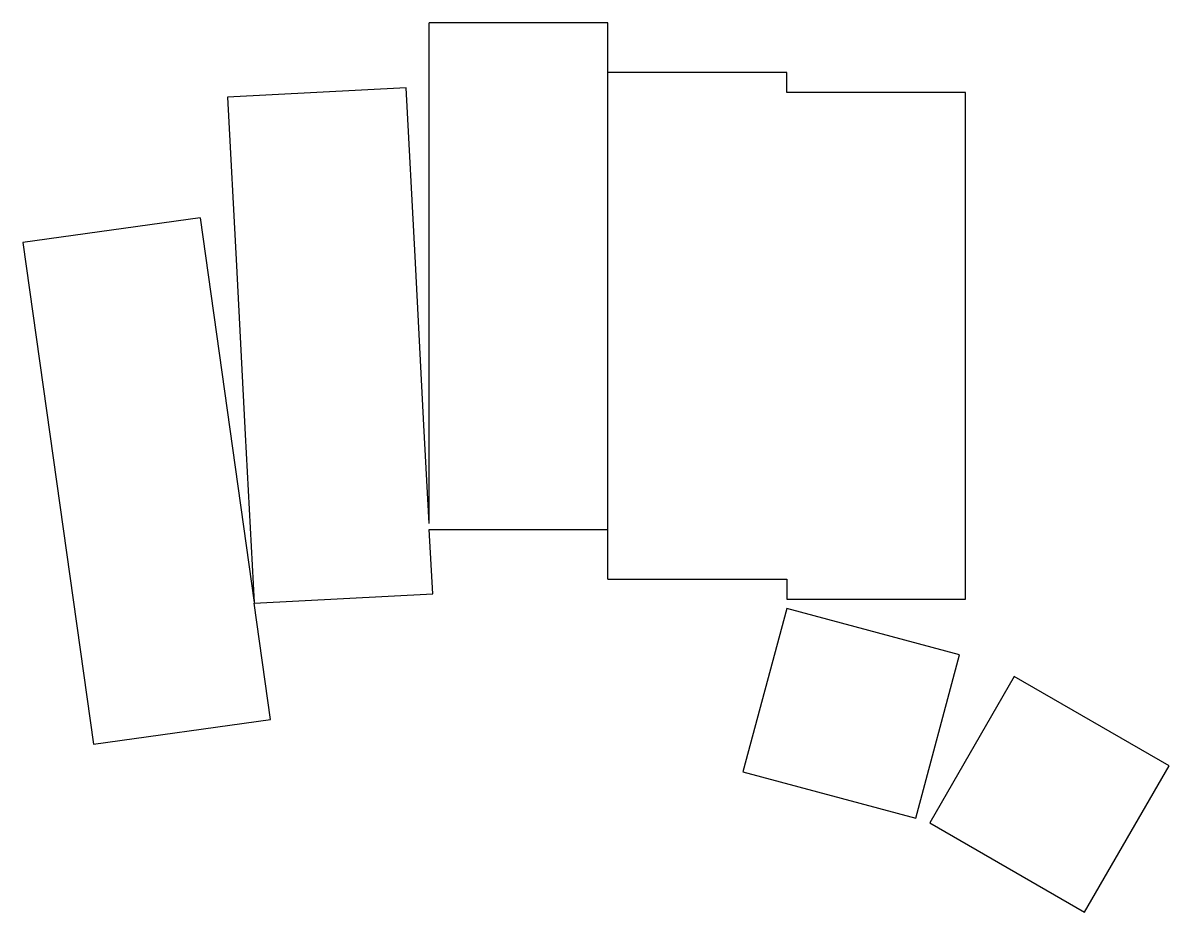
# Model space of a CAD drawing. Header units: millimetres. Extents: x -15 to 101, y -27 to 63.
import ezdxf

# ---------------------------------------------------------------- set-up
doc = ezdxf.new("R2010")
doc.units = ezdxf.units.MM

msp = doc.modelspace()

# ---------------------------------------------------------------- linework, layer by layer
for p, q in [((26.05, 12.57), (26.05, 62.95)), ((44.05, 62.95), (26.05, 62.95)), ((44.05, 11.95), (44.05, 62.95)), ((44.05, 6.95), (44.05, 57.95)), ((62.05, 57.95), (44.05, 57.95)), ((62.05, 55.95), (62.05, 57.95)), ((23.75, 56.41), (5.78, 55.47)), ((5.78, 55.47), (6.66, 38.49)), ((24.64, 39.43), (23.75, 56.41)), ((80.05, 55.95), (62.05, 55.95)), ((80.05, 4.95), (80.05, 55.95)), ((3, 43.34), (-14.83, 40.83)), ((3, 43.34), (8.44, 4.61)), ((-14.83, 40.83), (-7.73, -9.67)), ((25.53, 22.45), (24.64, 39.43)), ((6.66, 38.49), (7.55, 21.51)), ((26.05, 12.57), (25.53, 22.45)), ((7.55, 21.51), (8.44, 4.61)), ((26.42, 5.48), (26.08, 11.95)), ((26.08, 11.95), (44.05, 11.95)), ((44.05, 6.95), (62.05, 6.95)), ((62.05, 6.95), (62.05, 4.95)), ((8.45, 4.54), (26.42, 5.48)), ((62.05, 4.95), (80.05, 4.95)), ((10.1, -7.16), (8.45, 4.54)), ((62.05, 3.99), (57.65, -12.43)), ((79.44, -0.67), (62.05, 3.99)), ((75.04, -17.09), (79.44, -0.67)), ((84.95, -2.84), (76.45, -17.56)), ((100.54, -11.84), (84.95, -2.84)), ((-7.73, -9.67), (10.1, -7.16)), ((57.65, -12.43), (75.04, -17.09)), ((92.04, -26.56), (100.54, -11.84)), ((76.45, -17.56), (92.04, -26.56))]:
    msp.add_line(p, q)

doc.saveas('drawing.dxf')
